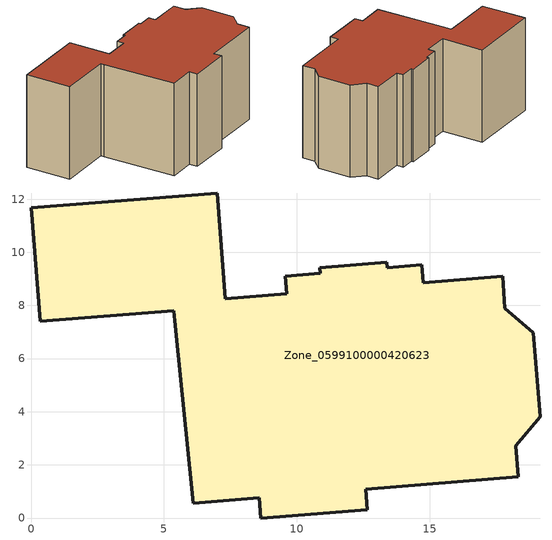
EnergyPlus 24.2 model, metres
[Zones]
Zone_0599100000420623
 floor ground (C_G): 7.3,8.26 9.62,8.44 9.57,9.1 10.88,9.21 10.87,9.41 13.39,9.62 13.41,9.42 14.71,9.52 14.77,8.85 17.75,9.1 17.82,7.89 18.9,6.98 19.17,3.81 18.24,2.72 18.34,1.54 12.59,1.08 12.65,0.31 8.65,0 8.59,0.77 6.11,0.56 5.4,7.42 5.37,7.8 0.34,7.4 0,11.67 7,12.23 z0
 wall outside (C_F): 14.77,8.85 14.71,9.52 13.41,9.42 13.39,9.62 10.87,9.41 10.88,9.21 9.57,9.1 9.62,8.44 7.3,8.26 7,12.23 0,11.67 0.34,7.4 5.37,7.8 5.4,7.42 6.11,0.56 8.59,0.77 8.65,0 12.65,0.31 12.59,1.08 18.34,1.54 18.24,2.72 19.17,3.81 18.9,6.98 17.82,7.89 17.75,9.1 14.77,8.85 z0:8.84
 roof outside (C_R): 0.34,7.4 5.37,7.8 5.4,7.42 6.11,0.56 8.59,0.77 8.65,0 12.65,0.31 12.59,1.08 18.34,1.54 18.24,2.72 19.17,3.81 18.9,6.98 17.82,7.89 17.75,9.1 14.77,8.85 14.71,9.52 13.41,9.42 13.39,9.62 10.87,9.41 10.88,9.21 9.57,9.1 9.62,8.44 7.3,8.26 7,12.23 0,11.67 z8.84
[BUILDING]
Pand.0599100000420623: North Axis=0; Terrain=City; Loads Convergence Tolerance Value=0.04; Temperature Convergence Tolerance Value=0.4; Solar Distribution=FullExterior; Maximum Number of Warmup Days=25; Minimum Number of Warmup Days=1
[Site:Location]
Rotterdam.The.Hague.AP_ZH_NLD Design_Conditions: Latitude=51.96; Longitude=4.45; Time Zone=1; Elevation=-4.5
[SITE:GROUNDTEMPERATURE:BUILDINGSURFACE]
18, 18, 18, 18, 18, 18, 18, 18, 18, 18, 18, 18
[MATERIAL] Thermal Absorptance=0.9; Solar Absorptance=0.7; Visible Absorptance=0.7
Name | Roughness | Thickness | Conductivity | Density | Specific Heat
G.D.1992-2005 | MediumSmooth | 0.15 | 0.06 | 540 | 1210
F.D.1992-2005 | Rough | 0.3 | 0.12 | 1920 | 840
R.D.1992-2005 | MediumRough | 0.2 | 0.08 | 1500 | 1000
[CONSTRUCTION]
C_G: G.D.1992-2005
C_F: F.D.1992-2005
C_R: R.D.1992-2005
[ZONE]
Zone_0599100000420623: Type=1; Multiplier=1; Ceiling Height=Autocalculate; Volume=Autocalculate; Floor Area=autocalculate; Part of Total Floor Area=Yes
[ZONEINFILTRATION:DESIGNFLOWRATE]
Infil_Zone_0599100000420623: Zone or ZoneList or Space or SpaceList=Zone_0599100000420623; Schedule=AlwaysOn; Design Flow Rate Calculation Method=Flow/Area; Flow Rate per Floor Area=0.0021; Constant Term Coefficient=1; Temperature Term Coefficient=0; Velocity Term Coefficient=0; Velocity Squared Term Coefficient=0
[HVACTEMPLATE:ZONE:IDEALLOADSAIRSYSTEM]
Zone_0599100000420623: Maximum Heating Supply Air Temperature=50; Minimum Cooling Supply Air Temperature=13; Maximum Heating Supply Air Humidity Ratio=0.0156; Minimum Cooling Supply Air Humidity Ratio=0.0077; Heating Limit=NoLimit; Cooling Limit=NoLimit; Dehumidification Control Type=ConstantSensibleHeatRatio; Cooling Sensible Heat Ratio=0.7; Dehumidification Setpoint=60; Humidification Control Type=None; Humidification Setpoint=30; Outdoor Air Method=None; Outdoor Air Flow Rate per Person=0.00944; Outdoor Air Flow Rate per Zone Floor Area=0; Outdoor Air Flow Rate per Zone=0; Demand Controlled Ventilation Type=None; Outdoor Air Economizer Type=NoEconomizer; Heat Recovery Type=None; Sensible Heat Recovery Effectiveness=0.7; Latent Heat Recovery Effectiveness=0.65
[ZONECONTROL:THERMOSTAT]
ThermostatControl_Zone_0599100000420623: Zone or ZoneList=Zone_0599100000420623; Control Type Schedule=DualSetpointControlType; Control 1=Thermostat_Zone_0599100000420623; Temperature Difference Between Cutout And Setpoint=0
[THERMOSTATSETPOINT:DUALSETPOINT]
Thermostat_Zone_0599100000420623: Heating Setpoint Temperature Schedule=HeatingSetpoint_Zone_0599100000420623; Cooling Setpoint Temperature Schedule=CoolingSetpoint_Zone_0599100000420623
[SCHEDULE:COMPACT]
HeatingSetpoint_Zone_0599100000420623: Through: 12/31, For: AllDays, Until: 24:00, 21
CoolingSetpoint_Zone_0599100000420623: Through: 12/31, For: AllDays, Until: 24:00, 24
DualSetpointControlType: Through: 12/31, For: AllDays, Until: 24:00, 4
AlwaysOn: Through: 12/31, For: AllDays, Until: 24:00, 1
